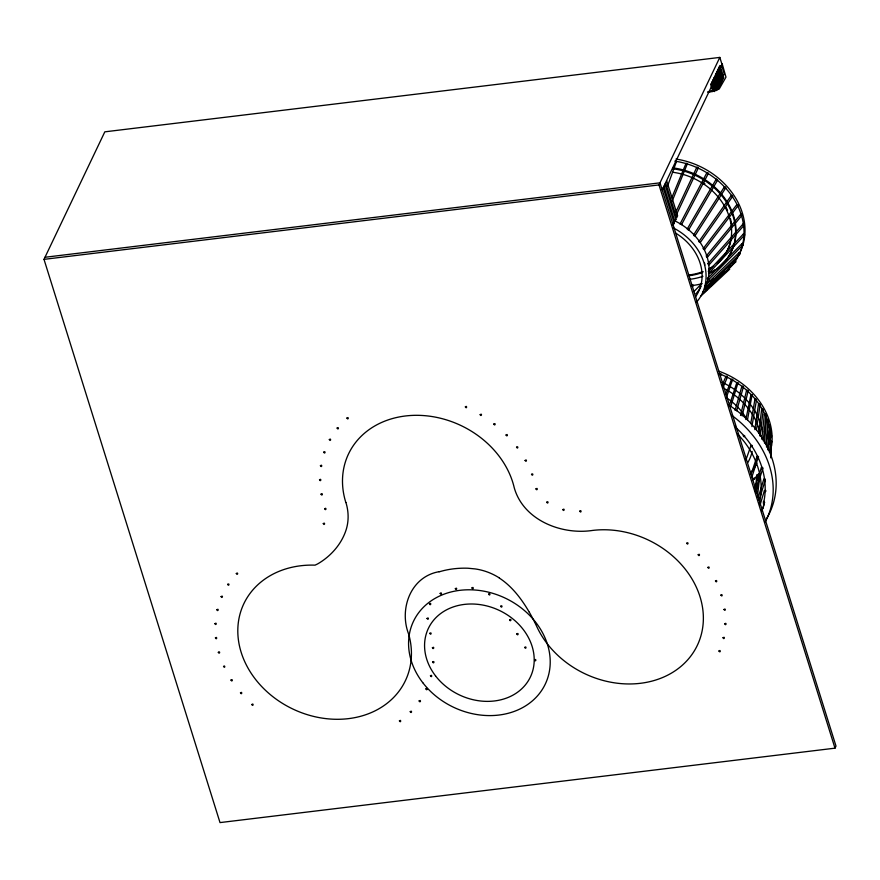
<?xml version="1.0" encoding="UTF-8"?>
<svg xmlns="http://www.w3.org/2000/svg" width="880" height="880" viewBox="0 0 880 880"><rect width="100%" height="100%" fill="white"/><g stroke="black" fill="none" stroke-linecap="round" stroke-linejoin="round"><path stroke-width="1.32" d="M770.803 457.655L771.386 446.49M757.779 475.64L757.064 474.892L758.032 474.386L758.703 475.035L757.988 480.557M767.437 420.717C770.176 419.683 765.16 418.539 767.041 420.651M747.472 419.903L752.136 394.526L750.97 394.768L751.366 395.824M769.208 426.085C771.749 425.579 767.228 423.577 768.691 425.997M754.897 399.542C756.041 402.446 757.273 397.452 754.897 399.542L750.728 423.643M765.237 491.601C767.833 490.578 762.74 489.566 764.995 491.579M768.064 449.647L769.461 430.727L770.407 430.089L771.111 430.815L769.505 452.485M722.238 275.055L718.058 279.257M758.483 404.448C760.452 406.956 760.144 402.039 758.505 404.338L754.798 429.627M761.64 409.497C763.906 407.264 762.883 412.159 761.64 409.497L758.703 433.246M763.279 409.629L760.012 436.073M770.825 457.754L771.43 440.957M769.582 444.224L769.857 440.176M771.936 441.683L771.331 442.277M766.513 447.007L768.262 425.315M767.932 449.834L769.901 425.436M764.335 414.612C766.326 417.12 765.754 412.258 764.357 414.502L761.75 439.197M764.434 443.069L766.546 419.947M765.963 444.543L768.185 420.046M763.785 479.281C764.764 482.064 766.293 477.488 763.785 479.281L758.307 497.222M763.235 440.759L765.974 414.81M757.306 497.552L759.935 474.859M771.1 430.914L770.275 431.497L769.461 430.826M755.469 487.124L757.064 474.892M756.382 492.789L757.625 483.274M756.426 429.902L760.111 404.668M741.774 386.617C743.116 389.466 743.985 384.406 741.774 386.617L735.075 410.377M742.137 415.811L748.11 391.028L747.681 390.192L746.548 390.522L746.977 391.534M680.097 223.861L681.582 224.576L708.301 173.558L707.85 172.7L706.838 172.799L680.119 223.817L681.087 223.663L681.615 224.51M751.894 426.58L756.514 399.861M751.751 477.488L758.483 456.489L757.229 456.236L757.251 457.303M752.499 395.329L751.762 395.901M688.688 229.779C685.674 229.889 688.93 227.271 688.688 229.779L717.53 180.213L716.441 179.157L716.683 180.367M745.855 419.54L750.893 394.977M724.317 187.022L693.671 234.784L694.056 235.719L695.068 235.675L725.714 187.902C725.626 185.273 722.898 188.353 725.714 187.902M730.73 406.505L738.056 382.635L736.868 382.668L737.044 383.779M675.378 161.755L676.5 161.436L675.466 160.655M731.247 195.547L699.039 241.384L699.402 242.341L700.381 242.341L732.611 196.46C732.325 193.666 729.872 196.955 732.611 196.46M740.52 415.459L746.504 390.676M672.309 200.794L687.412 163.614L686.147 163.306L686.466 164.318M761.343 467.742C762.025 470.613 764.126 466.169 761.343 467.742L754.699 488.675M764.368 503.206L762.949 508.354M748.099 391.072L747.318 391.611M696.696 167.486C697.972 170.005 698.764 166.166 696.74 167.409L675.763 212.223M725.824 376.662C727.001 379.621 728.2 374.638 725.868 376.563L722.183 385.11M736.659 410.828L743.358 387.068M726.352 397.617L732.677 379.269L731.533 379.357L731.731 380.479M761.915 511.291L764.566 502.293C763.653 499.444 762.135 503.91 764.566 502.293M760.056 505.109L764.346 490.71M758.56 457.083L757.548 457.468M759.11 500.214L765.369 479.721M755.436 491.777L762.894 468.292M729.179 405.966L736.736 382.899M751.058 474.375L757.042 456.456M700.447 242.231L699.039 241.384M745.657 460.647L750.948 445.687C753.489 444.103 751.674 448.613 750.948 445.687M667.645 185.834L676.456 161.59M725.758 394.537L731.412 379.544M732.952 380.127L731.94 380.578M706.838 172.799L707.179 173.624M738.265 383.493L737.319 383.911M708.004 263.615L708.312 264.583L709.291 264.627L744.117 225.269L743.897 224.257L742.94 224.125L708.059 263.538L709.082 263.615L709.291 264.627M671.836 197.637L685.982 163.493M695.09 235.631L694.672 234.74L693.671 234.784M722.667 388.168L727.375 377.234M676.104 215.391L698.203 168.157M687.489 164.164L686.631 164.384M736.725 204.743C737.242 207.471 739.178 203.984 736.78 204.677L703.307 248.468L703.571 249.436L704.594 249.491L738.045 205.733M45.001 257.268L659.989 182.831L836 746.075L834.999 748.165L220.011 822.591L44 259.358L104.819 131.835L719.818 57.409L722.018 64.449L662.189 189.871M834.999 748.165L658.999 184.921L719.818 57.409M707.564 92.114L712.866 91.476L718.19 80.344L716.078 73.601M708.257 91.773L713.559 91.124L718.883 79.992L716.562 72.589M708.95 91.421L714.252 90.783L719.565 79.651L717.046 71.577M673.189 225.071L674.19 222.981L663.19 187.781M664.895 184.195L675.895 219.406L674.905 221.496L663.905 186.285M687.302 228.91L716.111 179.377M708.378 271.194L708.664 272.195L709.654 272.239L744.579 235.103L744.392 234.069L743.369 233.992L708.433 271.128L709.467 271.205L709.687 272.206M743.369 233.992L743.501 234.971M743.358 244.574C743.6 241.67 740.487 245.036 743.358 244.574L708.664 279.631L707.63 279.543L707.465 278.498L742.115 243.507M740.685 214.313L706.332 255.926L706.574 256.916L707.597 256.982L741.917 215.402C742.082 212.674 739.046 215.655 741.917 215.402M707.619 256.949L706.398 255.86M735.757 261.888C736.043 258.918 732.754 262.262 735.757 261.888L702.702 293.106M708.279 173.591L707.322 173.712M717.508 180.246L716.848 180.411M735.548 427.174L735.24 426.096M739.145 252.516C739.079 255.673 741.906 251.911 739.145 252.516L705.177 285.472M703.285 248.501L704.33 248.512L704.594 249.491M702.801 293.007L702.669 291.973M742.907 224.147L743.083 225.192L744.117 225.269M721.16 274.186L720.731 275.022M672.485 225.049L674.19 222.981M712.283 280.412L713.339 280.467L713.251 279.334M673.255 222.541L675.895 219.406M708.664 279.631L708.554 278.63L707.498 278.465M740.289 253.704L706.277 286.682L706.365 285.747L705.419 285.318M700.975 295.966L729.553 269.302L729.08 267.982M744.546 235.136L743.589 235.059M693.924 291.544L701.536 283.811M704.682 288.816L713.339 280.467M704.605 289.047L734.569 260.766M704.979 289.278L711.942 282.744M716.914 278.069L720.896 274.34M703.142 293.271L707.113 289.531M711.095 285.802L715.077 282.062M705.738 289.267L708.697 286.517M714.604 280.995L724.46 271.799M729.52 269.335L728.277 268.862M770.44 452.584L770.462 451.66M706.277 286.682L705.309 286.528M770.429 435.666L771.661 435.853L771.298 436.865M439.043 571.692C410.333 576.752 398.871 609.422 408.76 634.392A89.474 73.997 25.5 0 1 342.089 719.18A89.474 73.997 25.5 0 1 238.865 642.906A89.474 73.997 25.5 0 1 315.04 565.147L316.877 564.3A45.276 37.444 25.5 0 0 318.516 563.409C331.111 555.863 341.495 544.082 346.06 530.024A60.632 50.149 25.5 0 0 345.928 502.502M44 259.358L658.999 184.921M744.007 436.634C746.636 435.391 741.433 434.775 743.93 436.623M753.951 479.347C756.833 478.819 752.125 477.114 753.731 479.281M720.566 375.111C723.316 375.023 719.191 372.064 720.313 374.957M499.334 578.05C512.171 586.498 521.653 599.082 529.287 612.216M692.219 286.044C694.694 286.88 692.197 282.854 691.966 285.725M719.466 66.517L723.03 77.924L717.706 89.056L714.142 77.649M718.982 67.529L722.337 78.265L717.013 89.397L713.658 78.661M718.498 68.541L721.644 78.606L716.32 89.749L713.174 79.673M718.014 69.553L720.951 78.958L715.627 90.09L712.69 80.685M717.53 70.565L720.258 79.299L714.945 90.431L712.206 81.697M714.626 76.637L718.399 88.704L723.723 77.572L719.95 65.505L710.754 84.733L712.866 91.476M711.722 82.709L714.252 90.783M711.238 83.721L713.559 91.124M666.611 180.62L677.611 215.82L676.61 217.91L665.61 182.71M674.949 161.139A72.985 60.368 25.5 0 1 738.804 208.252A72.985 60.368 25.5 0 1 723.822 273.218M719.202 276.408A72.985 60.368 25.5 0 1 706.706 282.293M702.174 283.657A72.985 60.368 25.5 0 1 692.681 285.472M675.939 159.049A72.985 60.368 25.5 0 1 736.12 259.292M730.598 266.002A72.985 60.368 25.5 0 1 729.025 267.542M701.008 286.451A52.393 43.329 25.5 0 1 695.915 293.854M704.572 263.065A52.393 43.329 25.5 0 1 704.847 265.155M674.982 220.935A56.507 46.739 25.5 0 1 704.682 288.31M675.928 233.277A52.393 43.329 25.5 0 1 695.706 296.571M673.805 228.14A56.507 46.739 25.5 0 1 696.201 302.555M731.742 235.818A60.632 50.149 25.5 0 1 723.085 257.004M713.548 265.98A60.632 50.149 25.5 0 1 709.06 268.752M703.12 271.513A60.632 50.149 25.5 0 1 689.381 274.912M702.801 182.314A60.632 50.149 25.5 0 1 704.88 183.7M725.857 206.954A60.632 50.149 25.5 0 1 727.562 210.463M730.422 218.603A60.632 50.149 25.5 0 1 731.753 225.808M673.2 167.915A64.746 53.548 25.5 0 1 728.123 257.059M715.363 269.522A64.746 53.548 25.5 0 1 711.502 271.854M730.466 241.659A60.632 50.149 25.5 0 1 717.288 263.56M712.063 267.553A60.632 50.149 25.5 0 1 708.664 269.588M702.713 272.349A60.632 50.149 25.5 0 1 688.985 275.748M672.793 172.271A60.632 50.149 25.5 0 1 731.335 236.654M672.793 168.751A64.746 53.548 25.5 0 1 732.666 215.006A64.746 53.548 25.5 0 1 709.115 273.724M702.922 276.309A64.746 53.548 25.5 0 1 690.085 279.268M735.779 427.526A89.474 73.997 25.5 0 1 763.345 503.965M737.616 434.137A85.349 70.598 25.5 0 1 759.33 503.151M728.893 405.108A97.713 80.817 25.5 0 1 765.468 520.399M731.698 415.338A97.713 80.817 25.5 0 1 765.27 521.906M726.055 397.518A56.507 46.739 25.5 0 1 746.669 419.045M752.191 451.429A56.507 46.739 25.5 0 1 747.945 462.385M722.216 382.393A64.746 53.548 25.5 0 1 762.575 432.047M756.888 463.034A64.746 53.548 25.5 0 1 750.981 472.406M725.087 389.004A64.746 53.548 25.5 0 1 760.584 436.227M759.561 473.077A72.985 60.368 25.5 0 1 752.411 480.194M719.147 373.747A72.985 60.368 25.5 0 1 771.001 436.777M718.894 371.195A72.985 60.368 25.5 0 1 771.595 445.973M439.131 571.846A88.671 73.337 25.5 0 1 467.94 568.227L475.134 568.92A50.633 41.877 25.5 0 1 499.389 577.973M345.84 502.513A89.474 73.997 25.5 0 1 408.375 415.668A89.474 73.997 25.5 0 1 514.239 487.729C523.369 520.212 561.517 535.183 592.669 530.42A89.474 73.997 25.5 0 1 698.852 593.318A89.474 73.997 25.5 0 1 647.878 682.077A89.474 73.997 25.5 0 1 537.086 627.209A208.604 172.535 25.5 0 0 529.309 612.216M480.161 414.678C481.536 417.351 482.317 412.632 480.161 414.678M713.955 90.497L714.373 91.586L713.955 90.42M715.341 89.804L715.759 90.904L715.341 89.727M716.716 89.111L717.145 90.211L716.727 89.034M718.102 88.429L718.531 89.518L718.113 88.341M488.631 594.187C490.16 596.794 490.567 592.251 488.642 594.121M419.122 700.975C420.332 703.615 421.487 699.116 419.122 700.909M506.033 435.061C507.375 437.701 508.288 433.059 506.044 434.995M525.096 460.471C526.526 463.133 527.241 458.403 525.096 460.471M524.667 647.449C526.097 650.122 526.801 645.37 524.667 647.449M724.713 623.843C725.956 626.505 727.023 621.962 724.724 623.777M320.408 465.74C321.926 468.369 322.465 463.749 320.419 465.663M399.41 720.896C400.983 723.569 401.28 718.883 399.41 720.896M321.013 494.208C322.223 496.859 323.367 492.338 321.024 494.131M546.711 502.238C548.031 504.922 548.944 500.247 546.711 502.238M562.793 509.63C564.003 512.303 565.147 507.76 562.804 509.564M718.949 651.024C720.511 653.697 720.929 648.967 718.949 651.024M720.896 595.144C722.535 597.784 722.645 593.153 720.907 595.078M686.697 543.246C687.995 545.93 688.919 541.266 686.697 543.246M329.307 439.593C330.737 442.266 331.375 437.646 329.318 439.527M324.654 508.805C326.084 511.467 326.711 506.869 324.665 508.739M707.839 567.468C709.247 570.141 709.962 565.51 707.85 567.402M214.907 623.656C216.216 626.351 217.129 621.709 214.907 623.656M218.306 652.333C219.516 654.995 220.616 650.518 218.317 652.267M221.089 596.585C222.354 599.291 223.399 594.649 221.089 596.585M346.929 418.077C348.205 420.794 349.195 416.13 346.929 418.077M251.801 704.539C253.275 707.256 253.814 702.46 251.801 704.539M427.053 618.442C428.34 621.159 429.297 616.495 427.053 618.442M230.978 680.108C232.177 682.781 233.288 678.293 230.989 680.042M465.355 406.923C466.972 409.596 467.126 404.921 465.366 406.857M236.302 573.507C237.435 576.191 238.744 571.714 236.313 573.441M535.953 488.895C537.218 491.601 538.219 486.959 535.953 488.895M500.665 606.276C501.875 608.971 502.964 604.439 500.676 606.21M432.63 662.013C433.851 664.719 434.951 660.099 432.63 662.013M440.165 593.384C441.408 596.112 442.453 591.481 440.165 593.384M425.92 688.908C427.086 691.592 428.252 687.115 425.931 688.842M429.781 633.358C430.947 636.031 432.135 631.576 429.803 633.281M471.966 587.939C473.374 590.656 474.012 585.97 471.966 587.939M493.823 424.083C494.978 426.778 496.177 422.257 493.834 424.017M531.52 474.342C532.752 477.07 533.797 472.439 531.52 474.342M516.802 633.941C518.001 636.68 519.112 632.038 516.802 633.941M534.556 659.989C535.997 662.695 536.547 658.009 534.556 659.989M516.538 447.227C517.935 449.955 518.606 445.236 516.538 447.227M410.223 711.678C411.785 714.362 412.214 709.61 410.223 711.678M455.334 588.654C456.522 591.36 457.721 586.817 455.345 588.588M319.517 479.798C320.826 482.493 321.673 477.961 319.528 479.732M723.019 637.747C724.141 640.442 725.428 635.987 723.03 637.681M323.708 452.188C324.973 454.916 326.029 450.263 323.708 452.188M429.44 603.845C430.639 606.584 431.75 601.964 429.44 603.845M724.009 609.488C725.428 612.216 726.011 607.541 724.009 609.488M715.473 580.987C716.848 583.715 717.552 579.051 715.473 580.987M698.181 554.752C699.556 557.491 700.271 552.783 698.181 554.752M337.117 428.098C338.404 430.804 339.295 426.283 337.128 428.032M216.821 609.73C217.987 612.436 219.263 607.937 216.843 609.664M215.413 637.912C216.876 640.618 217.371 636.031 215.435 637.846M227.645 584.375C228.745 587.103 230.01 582.659 227.656 584.32M223.542 666.457C225.082 669.174 225.335 664.499 223.542 666.457M240.471 692.846C241.846 695.585 242.539 690.943 240.471 692.846M323.268 523.6C324.621 526.317 325.413 521.741 323.29 523.534M579.777 511.159C581.075 513.931 581.922 509.245 579.777 511.159M430.452 675.796C432.047 678.513 432.278 673.827 430.452 675.796M509.608 619.85C510.62 622.567 512.083 618.145 509.619 619.784M432.41 647.713C433.51 650.463 434.819 645.898 432.41 647.713M721.6 65.34L716.947 75.086L719.62 83.655L724.273 73.909L721.6 65.34M722.249 64.053L715.528 75.834L719.257 88.902L725.978 77.121L722.249 64.053M422.752 682.66A72.985 60.368 25.5 0 0 544.533 685.597A72.985 60.368 25.5 0 0 470.877 589.809A72.985 60.368 25.5 0 0 422.752 682.66M435.545 675.895A56.507 46.739 25.5 0 0 529.815 678.161A56.507 46.739 25.5 0 0 472.802 604.01A56.507 46.739 25.5 0 0 435.545 675.895"/></g></svg>
